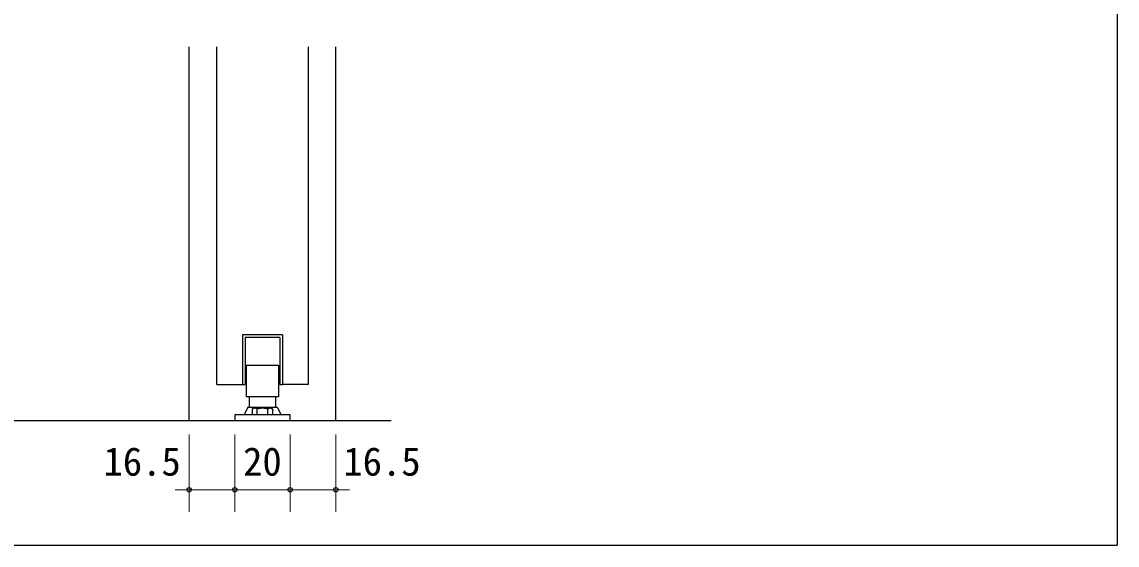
# Model space of a CAD drawing. Units: millimetres at full size; details may follow other scales. Extents: x -800 to 800, y -560 to 560.
# Drawn here: x -243.6 to 152, y -24 to 165 of the extents above; entities that cross this region are included whole.
import ezdxf
from ezdxf.enums import TextEntityAlignment as Align

# ---------------------------------------------------------------- set-up
doc = ezdxf.new("R2010")
doc.units = ezdxf.units.MM
doc.header["$LTSCALE"] = 4
doc.header["$PDMODE"] = 32
doc.header["$PDSIZE"] = 1.6
doc.layers.add('0-0', color=7, linetype='Continuous', lineweight=25)
doc.layers.add('2-0', color=7, linetype='Continuous', lineweight=25)
doc.styles.add('ＭＳ ゴシック', font='')
doc.styles.get('ＭＳ ゴシック').set_extended_font_data('MS Gothic')

msp = doc.modelspace()

# ---------------------------------------------------------------- linework, layer by layer
at = {"layer": '0-0'}
for p in [(152, 540), (-780, -24)]:
    msp.add_line(p, (152, -24), dxfattribs=at)
at = {"layer": '2-0'}
for p, q in [((-183.234, 21), (-183.234, 156)), ((-173.234, 34), (-173.234, 156)), ((-140.238, 156), (-140.238, 34)), ((-130.238, 21), (-130.238, 156)), ((-149.489, 51.998), (-163.983, 51.998)), ((-163.983, 51.998), (-163.983, 34)), ((-149.489, 51.998), (-149.489, 34)), ((-150.487, 50.998), (-150.487, 34)), ((-162.484, 41), (-150.988, 41)), ((-162.484, 29.499), (-162.484, 40.998)), ((-150.988, 41), (-150.988, 29.502)), ((-173.234, 34), (-163.983, 34)), ((-163.983, 34), (-162.985, 34)), ((-150.487, 34), (-149.489, 34)), ((-140.238, 34), (-149.489, 34)), ((-150.988, 29.499), (-162.484, 29.499)), ((-161.487, 29.499), (-161.487, 25.804)), ((-151.985, 29.499), (-151.985, 25.804)), ((-161.983, 25.804), (-163.406, 23.04)), ((-161.983, 25.804), (-151.484, 25.804)), ((-159.885, 25.5), (-160.489, 25.151)), ((-160.489, 25.151), (-160.489, 23.002)), ((-153.587, 25.5), (-159.885, 25.5)), ((-158.611, 25.151), (-158.736, 25.223)), ((-158.611, 23), (-158.611, 25.151)), ((-154.857, 25.151), (-154.732, 25.223)), ((-154.857, 23), (-154.857, 25.151)), ((-153.587, 25.5), (-152.983, 25.151)), ((-152.983, 23), (-152.983, 25.151)), ((-151.484, 25.804), (-150.044, 23)), ((-612.286, 21), (-110.238, 21)), ((-166.739, 23), (-166.739, 21)), ((-146.738, 23), (-166.739, 23)), ((-166.739, 21), (-146.738, 21)), ((-146.738, 21), (-146.738, 23))]:
    msp.add_line(p, q, dxfattribs=at)
at = {"layer": '2-0', "color": 4, "lineweight": 9}
for p, q in [((-183.234, -12), (-183.234, 16)), ((-166.739, -12), (-166.739, 16)), ((-146.738, -12), (-146.738, 16)), ((-130.238, -12), (-130.238, 16)), ((-188.234, -4), (-166.739, -4)), ((-166.739, -4), (-146.738, -4)), ((-146.738, -4), (-125.238, -4))]:
    msp.add_line(p, q, dxfattribs=at)
at = {"layer": '2-0'}
msp.add_lwpolyline([(-150.487, 50.998), (-162.985, 50.998), (-162.985, 34)], dxfattribs=at)
for centre, radius, start, end in [((-159.547, 23.823), 1.619, 114.57563, 120.13202), ((-159.55, 23.829), 1.612, 109.05403, 114.57367), ((-159.55, 23.83), 1.611, 103.57174, 109.05281), ((-159.55, 23.828), 1.612, 98.12447, 103.57112), ((-159.55, 23.825), 1.616, 92.70335, 98.12427), ((-159.549, 23.821), 1.619, 87.29661, 92.70339), ((-159.55, 23.818), 1.623, 81.89137, 87.29668), ((-159.55, 23.815), 1.626, 76.47542, 81.89127), ((-159.551, 23.811), 1.631, 71.039, 76.47495), ((-159.553, 23.804), 1.637, 65.57643, 71.03801), ((-159.558, 23.793), 1.649, 60.08746, 65.57478), ((-156.747, 19.324), 6.118, 104.47883, 107.73626), ((-156.742, 19.307), 6.136, 101.23952, 104.47882), ((-156.739, 19.29), 6.153, 98.01557, 101.23958), ((-156.737, 19.275), 6.168, 94.80358, 98.01569), ((-156.736, 19.263), 6.18, 91.59976, 94.80374), ((-156.736, 19.255), 6.188, 88.40006, 91.59994), ((-156.736, 19.252), 6.192, 85.20037, 88.40024), ((-156.736, 19.252), 6.191, 81.9966, 85.20053), ((-156.735, 19.255), 6.188, 78.7849, 81.99673), ((-156.734, 19.261), 6.182, 75.56177, 78.78498), ((-156.732, 19.268), 6.175, 72.32421, 75.56178), ((-153.92, 23.823), 1.619, 114.57563, 120.13202), ((-153.923, 23.829), 1.612, 109.05403, 114.57367), ((-153.923, 23.83), 1.611, 103.57174, 109.05281), ((-153.923, 23.828), 1.612, 98.12447, 103.57112), ((-153.922, 23.825), 1.616, 92.70335, 98.12427), ((-153.922, 23.821), 1.619, 87.29661, 92.70339), ((-153.922, 23.818), 1.623, 81.89137, 87.29668), ((-153.923, 23.815), 1.626, 76.47542, 81.89127), ((-153.924, 23.811), 1.631, 71.039, 76.47495), ((-153.926, 23.804), 1.637, 65.57643, 71.03801), ((-153.931, 23.793), 1.649, 60.08746, 65.57478)]:
    msp.add_arc(centre, radius, start, end, dxfattribs=at)
at = {"layer": '2-0', "color": 4}
for p in [(-183.234, -4), (-166.739, -4), (-146.738, -4), (-130.238, -4)]:
    msp.add_point(p, dxfattribs=at)

# ---------------------------------------------------------------- texts
at = {"layer": '2-0', "style": 'ＭＳ ゴシック'}
for s, p in [('16.5', (-214.162, -2)), ('20', (-163.738, -2)), ('16.5', (-127.518, -2))]:
    msp.add_text(s, height=10.26, dxfattribs=at).set_placement(p, align=Align.BOTTOM_LEFT)

doc.saveas('drawing.dxf')
